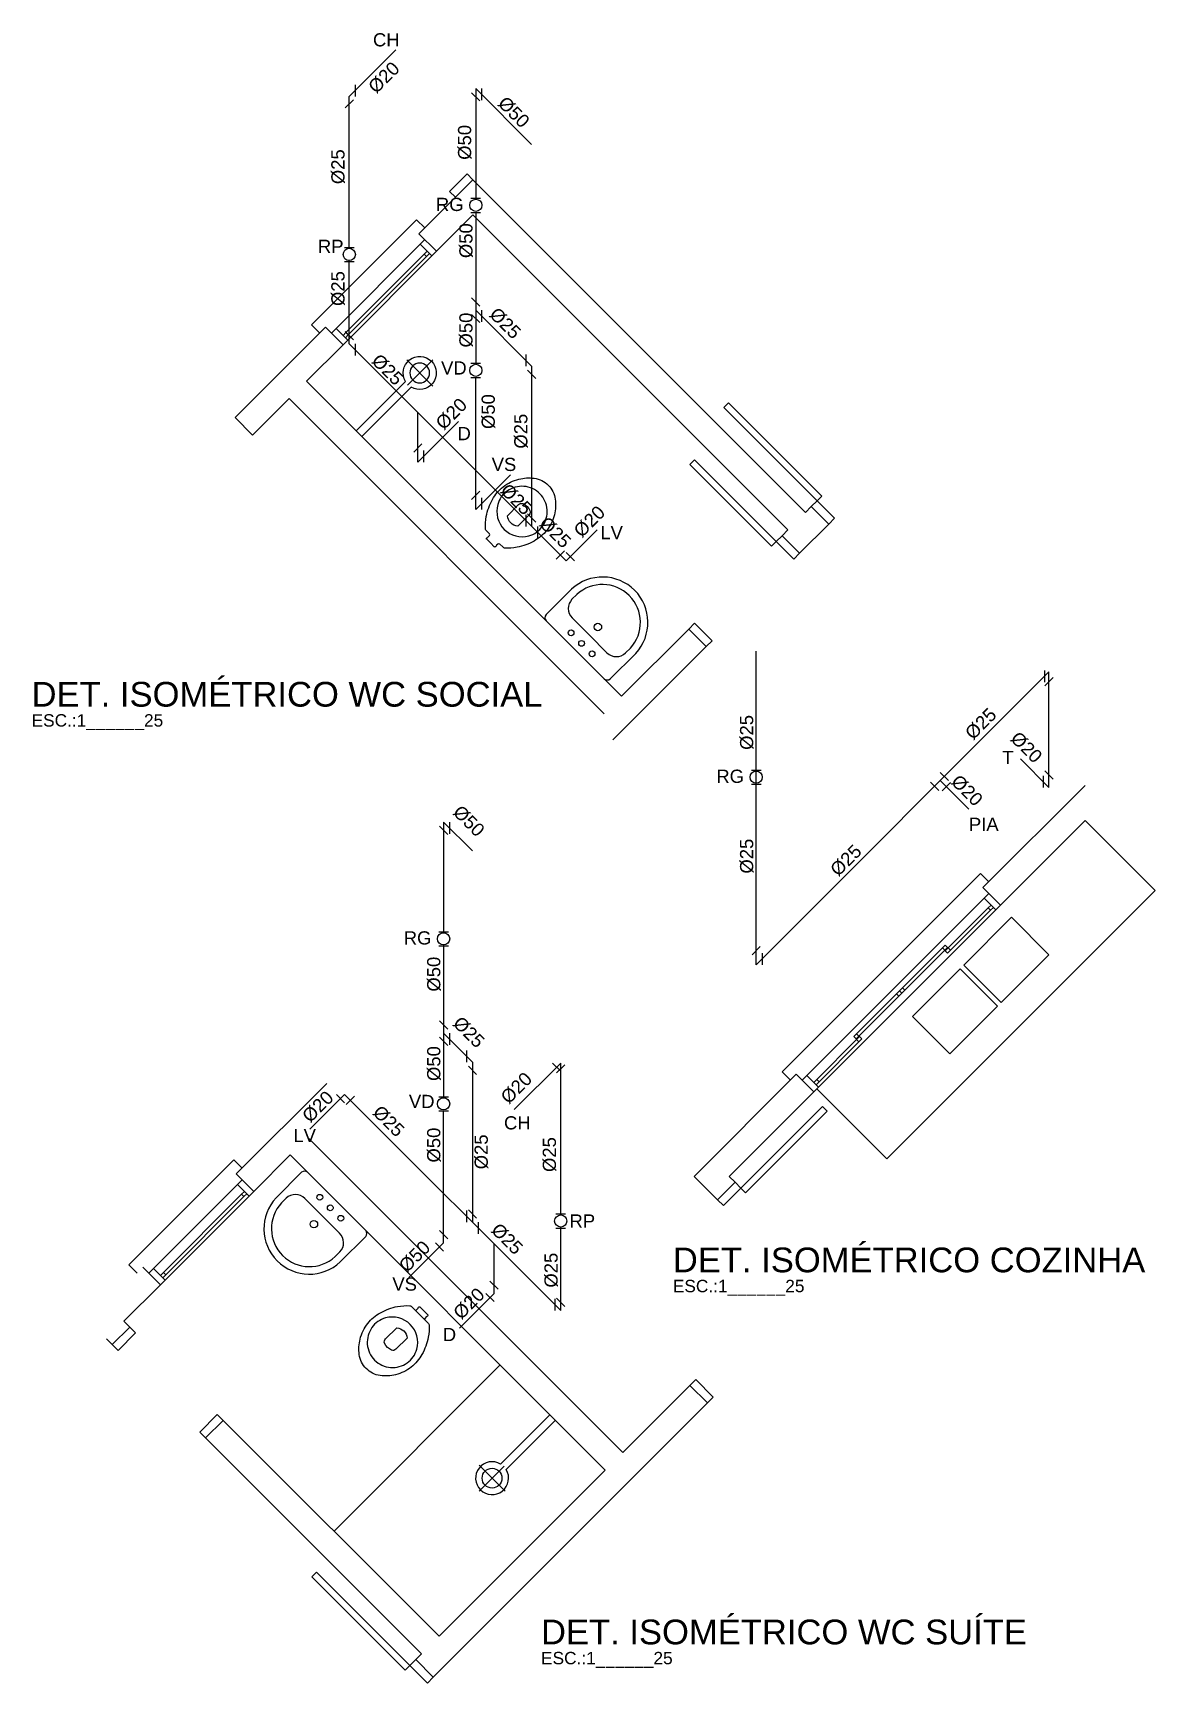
# Model space of a CAD drawing. Extents: x 2473.5 to 2536.7, y 2186.8 to 2225.
# Drawn here: x 2529.92 to 2536.72, y 2197.82 to 2207.81 of the extents above; entities that cross this region are included whole.
import ezdxf

# ---------------------------------------------------------------- set-up
doc = ezdxf.new("R2010")
doc.units = 0
doc.header["$LTSCALE"] = 7
for name, color, linetype in [('EQUIP', 7, 'CONTINUOUS'), ('EQUIP_I', 13, 'CONTINUOUS'), ('FINO', 8, 'CONTINUOUS'), ('HIDRO', 3, 'CONTINUOUS'), ('REG60-100', 7, 'CONTINUOUS')]:
    doc.layers.add(name, color=color, linetype=linetype)
doc.styles.add('STYLE5', font='arial.ttf')

# ---------------------------------------------------------------- blocks, each defined once
blk = doc.blocks.new('SACHS__2')
at = {"layer": 'EQUIP', "color": 0, "linetype": 'ByBlock'}
for p, q in [((42.29, 2.4), (0, 2.4)), ((0, 2.4), (0, -2.4)), ((42.29, -2.4), (0, -2.4))]:
    blk.add_line(p, q, dxfattribs=at)
blk.add_arc((52, 0), 10, 193.88654, 166.11346, dxfattribs=at)
at = {"layer": 'EQUIP_I'}
for p, q in [((52, 11.2), (52, -11.2)), ((41.6, 0), (63.2, 0))]:
    blk.add_line(p, q, dxfattribs=at)
blk.add_circle((52, 0), 6, dxfattribs=at)
blk = doc.blocks.new('MCCUB2_2')
at = {"layer": 'EQUIP_I'}
for points in [[(-2, -10), (-43, -10), (-43, -42), (-2, -42)], [(42, -10), (1, -10), (1, -42), (42, -42)]]:
    blk.add_lwpolyline(points, close=True, dxfattribs=at)

msp = doc.modelspace()

# ---------------------------------------------------------------- linework, layer by layer
at = {"layer": 'EQUIP'}
msp.add_line((2531.74813, 2198.7372), (2532.75575, 2199.74483), dxfattribs=at)
at = {"layer": 'EQUIP', "color": 0, "linetype": 'ByBlock'}
for p, q in [((2532.75793, 2199.14455), (2533.05698, 2199.4436)), ((2532.75793, 2199.14455), (2533.05698, 2199.4436)), ((2532.79187, 2199.11061), (2533.09092, 2199.40966)), ((2532.79187, 2199.11061), (2533.09092, 2199.40966))]:
    msp.add_line(p, q, dxfattribs=at)
for points in [[(2532.69091, 2204.7806), (2532.67276, 2204.79875), (2532.66909, 2204.80242, -0.2077059), (2532.6659, 2204.80986, -0.0593678), (2532.67085, 2204.88552, -0.0826538), (2532.70903, 2204.98875, -0.1042549), (2532.77373, 2205.06547, -0.1077078), (2532.86848, 2205.11214, -0.088187), (2532.96217, 2205.11745, -0.1634259), (2533.04703, 2205.07502, -0.1634259), (2533.08945, 2204.99017, -0.088187), (2533.08415, 2204.89648, -0.1077078), (2533.03748, 2204.80172, -0.1042549), (2532.96076, 2204.73702, -0.0826538), (2532.85752, 2204.69884, -0.0593678), (2532.78186, 2204.69389, -0.2077059), (2532.77443, 2204.69708), (2532.77076, 2204.70075), (2532.75261, 2204.7189, 0.3801993), (2532.74156, 2204.71864), (2532.73378, 2204.71086, 0.0873494), (2532.73166, 2204.70732, -0.1720366), (2532.7255, 2204.70113, -0.1027474), (2532.72313, 2204.70069, -0.1679937), (2532.71928, 2204.70273), (2532.69701, 2204.725), (2532.67474, 2204.74728, -0.1679937), (2532.67269, 2204.75112, -0.1027474), (2532.67314, 2204.75349, -0.1720366), (2532.67933, 2204.75965, 0.0873494), (2532.68287, 2204.76177), (2532.69065, 2204.76955, 0.3801993)], [(2533.18811, 2204.44533), (2533.03361, 2204.29082, 0.3694445), (2533.03361, 2204.25405), (2533.20968, 2204.07799), (2533.38575, 2203.90192, 0.3694445), (2533.42252, 2203.90192), (2533.57702, 2204.05642, 0.4021304), (2533.5703, 2204.43861, 0.4021304)], [(2533.18811, 2204.44533), (2533.03361, 2204.29082, 0.3694445), (2533.03361, 2204.25405), (2533.20968, 2204.07799), (2533.38575, 2203.90192, 0.3694445), (2533.42252, 2203.90192), (2533.57702, 2204.05642, 0.4021304), (2533.5703, 2204.43861, 0.4021304)], [(2531.78608, 2200.36873), (2531.94058, 2200.52323, 0.3694445), (2531.94058, 2200.56), (2531.76451, 2200.73607), (2531.58844, 2200.91214, 0.3694445), (2531.55167, 2200.91214), (2531.39717, 2200.75764, 0.4021304), (2531.40388, 2200.37545, 0.4021304)], [(2531.78608, 2200.36873), (2531.94058, 2200.52323, 0.3694445), (2531.94058, 2200.56), (2531.76451, 2200.73607), (2531.58844, 2200.91214, 0.3694445), (2531.55167, 2200.91214), (2531.39717, 2200.75764, 0.4021304), (2531.40388, 2200.37545, 0.4021304)], [(2532.29942, 2200.01732), (2532.31757, 2199.99917), (2532.32124, 2199.9955, -0.2077059), (2532.32443, 2199.98807, -0.0593678), (2532.31948, 2199.9124, -0.0826538), (2532.28129, 2199.80917, -0.1042549), (2532.21659, 2199.73245, -0.1077078), (2532.12184, 2199.68578, -0.088187), (2532.02815, 2199.68047, -0.1634259), (2531.9433, 2199.7229, -0.1634259), (2531.90087, 2199.80775, -0.088187), (2531.90617, 2199.90144, -0.1077078), (2531.95284, 2199.9962, -0.1042549), (2532.02956, 2200.0609, -0.0826538), (2532.1328, 2200.09908, -0.0593678), (2532.20846, 2200.10403, -0.2077059), (2532.21589, 2200.10084), (2532.21956, 2200.09717), (2532.23771, 2200.07902, 0.3801993), (2532.24877, 2200.07928), (2532.25654, 2200.08706, 0.0873494), (2532.25867, 2200.0906, -0.1720366), (2532.26483, 2200.09679, -0.1027474), (2532.2672, 2200.09723, -0.1679937), (2532.27104, 2200.09519), (2532.29331, 2200.07292), (2532.31559, 2200.05064, -0.1679937), (2532.31763, 2200.0468, -0.1027474), (2532.31718, 2200.04443, -0.1720366), (2532.31099, 2200.03827, 0.0873494), (2532.30746, 2200.03615), (2532.29968, 2200.02837, 0.3801993)]]:
    msp.add_lwpolyline(points, format="xyb", close=True, dxfattribs=at)
at = {"layer": 'EQUIP'}
msp.add_lwpolyline([(2535.09778, 2200.9933), (2536.72412, 2202.61964), (2536.29986, 2203.04391), (2534.67351, 2201.41756)], close=True, dxfattribs=at)
at = {"layer": 'EQUIP', "color": 0, "linetype": 'ByBlock'}
msp.add_arc((2532.70625, 2199.05894), 0.1, 58.88654, 31.11346, dxfattribs=at)
msp.add_arc((2532.70625, 2199.05894), 0.1, 58.88654, 31.11346, dxfattribs=at)
at = {"layer": 'EQUIP_I'}
for p, q in [((2532.23771, 2200.07902), (2532.29942, 2200.01732)), ((2532.62706, 2199.13813), (2532.78545, 2198.97974)), ((2532.62706, 2199.13813), (2532.78545, 2198.97974)), ((2532.77979, 2199.13248), (2532.62706, 2198.97974)), ((2532.77979, 2199.13248), (2532.62706, 2198.97974))]:
    msp.add_line(p, q, dxfattribs=at)
for points in [[(2532.77974, 2204.80773, 0.2683952), (2532.92929, 2204.76849, 0.1796745), (2533.01238, 2204.82683, 0.1707066), (2533.04031, 2204.92688, 0.179561), (2532.99576, 2205.02375, 0.179561), (2532.89889, 2205.0683, 0.1707066), (2532.79883, 2205.04037, 0.1796745), (2532.7405, 2204.95729, 0.2683952)], [(2532.89323, 2204.96365, -0.1833333), (2532.93566, 2204.92122, -0.3027756), (2532.93, 2204.89506), (2532.86212, 2204.82718, -0.3707865), (2532.79919, 2204.89011), (2532.86707, 2204.95799, -0.3027756)], [(2533.29736, 2204.16567), (2533.40272, 2204.06031, 0.4104233), (2533.51582, 2204.05886), (2533.54455, 2204.08759, 0.4018061), (2533.53777, 2204.40608, 0.4018061), (2533.21928, 2204.41286), (2533.19055, 2204.38413, 0.4104233), (2533.192, 2204.27103)], [(2533.29736, 2204.16567), (2533.40272, 2204.06031, 0.4104233), (2533.51582, 2204.05886), (2533.54455, 2204.08759, 0.4018061), (2533.53777, 2204.40608, 0.4018061), (2533.21928, 2204.41286), (2533.19055, 2204.38413, 0.4104233), (2533.192, 2204.27103)], [(2533.36347, 2204.23178, -1), (2533.33165, 2204.19996, -1)], [(2533.36347, 2204.23178, -1), (2533.33165, 2204.19996, -1)], [(2533.23619, 2204.1045, -1), (2533.26094, 2204.12925, -1)], [(2533.23619, 2204.1045, -1), (2533.26094, 2204.12925, -1)], [(2531.67683, 2200.64839), (2531.57147, 2200.75375, 0.4104233), (2531.45837, 2200.7552), (2531.42964, 2200.72647, 0.4018061), (2531.43641, 2200.40798, 0.4018061), (2531.7549, 2200.4012), (2531.78364, 2200.42993, 0.4104233), (2531.78219, 2200.54303)], [(2531.67683, 2200.64839), (2531.57147, 2200.75375, 0.4104233), (2531.45837, 2200.7552), (2531.42964, 2200.72647, 0.4018061), (2531.43641, 2200.40798, 0.4018061), (2531.7549, 2200.4012), (2531.78364, 2200.42993, 0.4104233), (2531.78219, 2200.54303)], [(2531.73799, 2200.70956, -1), (2531.71324, 2200.68481, -1)], [(2531.73799, 2200.70956, -1), (2531.71324, 2200.68481, -1)], [(2531.61071, 2200.58228, -1), (2531.64253, 2200.6141, -1)], [(2531.61071, 2200.58228, -1), (2531.64253, 2200.6141, -1)], [(2532.21058, 2199.99019, 0.2683952), (2532.06103, 2200.02943, 0.1796745), (2531.97794, 2199.97109, 0.1707066), (2531.95001, 2199.87104, 0.179561), (2531.99456, 2199.77417, 0.179561), (2532.09143, 2199.72962, 0.1707066), (2532.19149, 2199.75755, 0.1796745), (2532.24983, 2199.84063, 0.2683952)], [(2532.09709, 2199.83427, -0.1833333), (2532.05467, 2199.8767, -0.3027756), (2532.06032, 2199.90286), (2532.1282, 2199.97074, -0.3707865), (2532.19114, 2199.90781), (2532.12325, 2199.83993, -0.3027756)]]:
    msp.add_lwpolyline(points, format="xyb", close=True, dxfattribs=at)
for centre, radius in [((2533.18493, 2204.18052), 0.0175), ((2533.18493, 2204.18052), 0.0175), ((2533.31221, 2204.05324), 0.0175), ((2533.31221, 2204.05324), 0.0175), ((2531.66198, 2200.76082), 0.0175), ((2531.66198, 2200.76082), 0.0175), ((2531.78926, 2200.63354), 0.0175), ((2531.78926, 2200.63354), 0.0175), ((2532.70625, 2199.05894), 0.06), ((2532.70625, 2199.05894), 0.06)]:
    msp.add_circle(centre, radius, dxfattribs=at)
at = {"layer": 'FINO'}
for p, q in [((2532.58966, 2206.92538), (2532.4836, 2206.81932)), ((2534.60492, 2204.91013), (2532.58966, 2206.92538)), ((2532.26263, 2206.59835), (2532.4836, 2206.81932)), ((2532.36869, 2206.49228), (2532.58966, 2206.71325)), ((2532.58966, 2206.71325), (2534.49885, 2204.80406)), ((2532.36869, 2206.49228), (2532.26263, 2206.59835)), ((2531.76058, 2206.02559), (2532.2697, 2206.53471)), ((2531.82069, 2206.00084), (2532.29445, 2206.4746)), ((2531.83129, 2205.95488), (2532.34041, 2206.464)), ((2531.83483, 2205.9867), (2532.30859, 2206.46046)), ((2531.14893, 2205.48465), (2531.69694, 2206.03266)), ((2531.80301, 2205.9266), (2531.69694, 2206.03266)), ((2531.58204, 2205.70562), (2531.80301, 2205.9266)), ((2531.58204, 2205.70562), (2533.49123, 2203.79644)), ((2531.255, 2205.37859), (2531.47597, 2205.59956)), ((2531.47597, 2205.59956), (2533.38516, 2203.69037)), ((2531.255, 2205.37859), (2531.14893, 2205.48465)), ((2534.60492, 2204.91013), (2534.64027, 2204.94548)), ((2534.74634, 2204.83942), (2534.64027, 2204.94548)), ((2534.56956, 2204.66264), (2534.74634, 2204.83942)), ((2534.4635, 2204.76871), (2534.49885, 2204.80406)), ((2534.56956, 2204.66264), (2534.4635, 2204.76871)), ((2533.49123, 2203.79644), (2533.89781, 2204.20302)), ((2534.00388, 2204.09696), (2533.89781, 2204.20302)), ((2533.43885, 2203.53193), (2534.00388, 2204.09696)), ((2535.68114, 2202.63732), (2536.29986, 2203.25604)), ((2535.7872, 2202.53125), (2536.29986, 2203.04391)), ((2535.7872, 2202.53125), (2535.68114, 2202.63732)), ((2534.61341, 2201.49888), (2535.68821, 2202.57368)), ((2534.68412, 2201.42817), (2535.75892, 2202.50297)), ((2535.47077, 2202.27139), (2535.71296, 2202.51358)), ((2535.48492, 2202.25725), (2535.7271, 2202.49944)), ((2535.19323, 2202.02921), (2535.43542, 2202.27139)), ((2535.20738, 2202.01507), (2535.44956, 2202.25725)), ((2534.9157, 2201.75167), (2535.15788, 2201.99385)), ((2534.92984, 2201.73753), (2535.17202, 2201.97971)), ((2534.67351, 2201.47413), (2534.9157, 2201.71631)), ((2534.68765, 2201.45999), (2534.92984, 2201.70217)), ((2531.15592, 2200.90272), (2531.70393, 2201.45072)), ((2533.93105, 2200.88723), (2534.54977, 2201.50595)), ((2534.65583, 2201.39988), (2534.54977, 2201.50595)), ((2534.14318, 2200.88723), (2534.65583, 2201.39988)), ((2531.58903, 2201.12369), (2533.49821, 2199.2145)), ((2530.50538, 2200.35117), (2531.14178, 2200.98757)), ((2531.14178, 2200.98757), (2531.19128, 2200.93807)), ((2531.26199, 2200.79665), (2531.48296, 2201.01762)), ((2531.48296, 2201.01762), (2533.39215, 2199.10843)), ((2530.65388, 2200.32996), (2531.16299, 2200.83908)), ((2531.26199, 2200.79665), (2531.15592, 2200.90272)), ((2531.16299, 2200.83908), (2531.19128, 2200.86736)), ((2531.2337, 2200.76837), (2531.16299, 2200.83908)), ((2534.07247, 2200.74581), (2533.93105, 2200.88723)), ((2534.17854, 2200.85188), (2534.07247, 2200.74581)), ((2534.17854, 2200.85188), (2534.14318, 2200.88723)), ((2530.71398, 2200.30521), (2531.18774, 2200.77897)), ((2530.72459, 2200.25925), (2531.2337, 2200.76837)), ((2530.72812, 2200.29107), (2531.20189, 2200.76483)), ((2531.20542, 2200.79665), (2531.18774, 2200.77897)), ((2531.18774, 2200.77897), (2531.20189, 2200.76483)), ((2531.20189, 2200.76483), (2531.21956, 2200.78251)), ((2531.21956, 2200.78251), (2531.20542, 2200.79665)), ((2531.26199, 2200.79665), (2531.2337, 2200.76837)), ((2530.55488, 2200.30168), (2530.50538, 2200.35117)), ((2530.6963, 2200.23097), (2530.59024, 2200.33703)), ((2530.65388, 2200.32996), (2530.62559, 2200.30168)), ((2530.72459, 2200.25925), (2530.65388, 2200.32996)), ((2530.71398, 2200.30521), (2530.6963, 2200.28753)), ((2530.6963, 2200.28753), (2530.71045, 2200.27339)), ((2530.6963, 2200.23097), (2530.72459, 2200.25925)), ((2530.71045, 2200.27339), (2530.72812, 2200.29107)), ((2530.72812, 2200.29107), (2530.71398, 2200.30521)), ((2530.47533, 2200.00999), (2530.6963, 2200.23097)), ((2530.51069, 2199.97464), (2530.40462, 2199.86857)), ((2530.54604, 2199.93928), (2530.43998, 2199.83322)), ((2530.51069, 2199.97464), (2530.47533, 2200.00999)), ((2530.51069, 2199.97464), (2530.54604, 2199.93928)), ((2530.40462, 2199.86857), (2530.36927, 2199.90393)), ((2530.43998, 2199.83322), (2530.40462, 2199.86857)), ((2533.49821, 2199.2145), (2533.9048, 2199.62109)), ((2534.01087, 2199.51502), (2533.9048, 2199.62109)), ((2531.04102, 2199.44431), (2530.93495, 2199.33824)), ((2531.07637, 2199.40895), (2531.04102, 2199.44431)), ((2532.34917, 2197.85332), (2534.01087, 2199.51502)), ((2530.93495, 2199.33824), (2530.97031, 2199.30289)), ((2531.07637, 2199.40895), (2530.97031, 2199.30289)), ((2532.38452, 2198.10081), (2531.07637, 2199.40895)), ((2532.27846, 2197.99474), (2530.97031, 2199.30289)), ((2532.38452, 2198.10081), (2533.39215, 2199.10843)), ((2531.64206, 2198.48972), (2531.61377, 2198.46143)), ((2531.61377, 2198.46143), (2532.17946, 2197.89575)), ((2532.20774, 2197.92403), (2531.64206, 2198.48972)), ((2532.20774, 2197.92403), (2532.2431, 2197.95939)), ((2532.2431, 2197.95939), (2532.27846, 2197.99474)), ((2532.34917, 2197.85332), (2532.2431, 2197.95939)), ((2532.17946, 2197.89575), (2532.20774, 2197.92403)), ((2532.31381, 2197.81796), (2532.20774, 2197.92403)), ((2532.34917, 2197.85332), (2532.31381, 2197.81796))]:
    msp.add_line(p, q, dxfattribs=at)
for points in [[(2532.58966, 2206.92538), (2532.55431, 2206.96074), (2532.44824, 2206.85467), (2532.4836, 2206.81932)], [(2531.66159, 2205.99731), (2531.61209, 2206.0468), (2532.24849, 2206.6832), (2532.29798, 2206.6337)], [(2532.36869, 2206.49228), (2532.34041, 2206.464), (2532.2697, 2206.53471), (2532.29798, 2206.56299)], [(2531.80301, 2205.9266), (2531.83129, 2205.95488), (2531.76058, 2206.02559), (2531.7323, 2205.99731)], [(2534.74634, 2204.83942), (2534.7817, 2204.87477), (2534.67563, 2204.98084), (2534.64027, 2204.94548)], [(2534.56956, 2204.66264), (2534.53421, 2204.62729), (2534.42814, 2204.73335), (2534.4635, 2204.76871)], [(2534.00388, 2204.09696), (2534.03923, 2204.13231), (2533.93317, 2204.23838), (2533.89781, 2204.20302)], [(2534.51441, 2201.47059), (2534.46491, 2201.52009), (2535.667, 2202.72217), (2535.71649, 2202.67268)], [(2535.7872, 2202.53125), (2535.75892, 2202.50297), (2535.68821, 2202.57368), (2535.71649, 2202.60197)], [(2534.65583, 2201.39988), (2534.68412, 2201.42817), (2534.61341, 2201.49888), (2534.58512, 2201.47059)], [(2534.17854, 2200.85188), (2534.21389, 2200.81652), (2534.10783, 2200.71046), (2534.07247, 2200.74581)], [(2534.01087, 2199.51502), (2534.04622, 2199.55038), (2533.94016, 2199.65644), (2533.9048, 2199.62109)]]:
    msp.add_lwpolyline(points, dxfattribs=at)
for points in [[(2532.31213, 2206.49228), (2532.29445, 2206.4746), (2532.30859, 2206.46046), (2532.32627, 2206.47814)], [(2531.81715, 2205.96902), (2531.83483, 2205.9867), (2531.82069, 2206.00084), (2531.80301, 2205.98316)], [(2534.70391, 2205.00912), (2534.13823, 2205.57481), (2534.10994, 2205.54653), (2534.67563, 2204.98084)], [(2533.90488, 2205.20004), (2534.39986, 2204.70507), (2534.42814, 2204.73335), (2533.93317, 2205.22833)], [(2535.73064, 2202.53125), (2535.71296, 2202.51358), (2535.7271, 2202.49944), (2535.74478, 2202.51711)], [(2535.4531, 2202.28907), (2535.43542, 2202.27139), (2535.44956, 2202.25725), (2535.46724, 2202.27493)], [(2535.46724, 2202.23957), (2535.48492, 2202.25725), (2535.47077, 2202.27139), (2535.4531, 2202.25372)], [(2535.17556, 2202.01153), (2535.15788, 2201.99385), (2535.17202, 2201.97971), (2535.1897, 2201.99739)], [(2535.1897, 2201.99739), (2535.20738, 2202.01507), (2535.19323, 2202.02921), (2535.17556, 2202.01153)], [(2534.91216, 2201.71985), (2534.92984, 2201.73753), (2534.9157, 2201.75167), (2534.89802, 2201.73399)], [(2534.93337, 2201.73399), (2534.9157, 2201.71631), (2534.92984, 2201.70217), (2534.94752, 2201.71985)], [(2534.66998, 2201.44231), (2534.68765, 2201.45999), (2534.67351, 2201.47413), (2534.65583, 2201.45645)], [(2534.70887, 2201.3115), (2534.21389, 2200.81652), (2534.24218, 2200.78824), (2534.73715, 2201.28321)]]:
    msp.add_lwpolyline(points, close=True, dxfattribs=at)
at = {"layer": 'HIDRO'}
for p, q in [((2531.84076, 2207.43074), (2532.12319, 2207.71317)), ((2531.87612, 2207.50145), (2531.87612, 2207.43074)), ((2532.58239, 2207.45325), (2532.63239, 2207.40325)), ((2532.60739, 2207.47825), (2532.60739, 2206.80794)), ((2532.60739, 2207.47825), (2532.94577, 2207.13987)), ((2532.64274, 2207.47825), (2532.64274, 2207.40754)), ((2531.81576, 2207.36084), (2531.86576, 2207.41084)), ((2531.84076, 2206.51043), (2531.84076, 2207.43074)), ((2532.57822, 2206.81377), (2532.63655, 2206.81377)), ((2532.57822, 2206.72825), (2532.63655, 2206.72825)), ((2532.60739, 2206.72825), (2532.60739, 2205.81377)), ((2531.8116, 2206.51625), (2531.86993, 2206.51625)), ((2531.84076, 2205.93074), (2531.84076, 2206.43657)), ((2531.8116, 2206.43074), (2531.86993, 2206.43074)), ((2532.58239, 2206.20995), (2532.63239, 2206.15995)), ((2532.58239, 2206.10995), (2532.63239, 2206.05995)), ((2532.60739, 2206.13495), (2532.94577, 2205.79657)), ((2532.64274, 2206.13495), (2532.64274, 2206.06424)), ((2531.81576, 2206.00574), (2531.86576, 2205.95574)), ((2531.84076, 2205.93074), (2533.15487, 2204.61663)), ((2531.87612, 2205.93074), (2531.87612, 2205.86003)), ((2532.91042, 2205.86728), (2532.91042, 2205.79657)), ((2532.57822, 2205.81377), (2532.63655, 2205.81377)), ((2532.92077, 2205.77157), (2532.97077, 2205.72157)), ((2532.94577, 2205.79657), (2532.94577, 2204.82573)), ((2532.57822, 2205.72825), (2532.63655, 2205.72825)), ((2532.60739, 2204.92825), (2532.60739, 2205.72825)), ((2532.25612, 2205.21538), (2532.25612, 2205.51538)), ((2532.50284, 2205.4621), (2532.25612, 2205.21538)), ((2532.23112, 2205.27573), (2532.28112, 2205.32573)), ((2532.29148, 2205.28609), (2532.29148, 2205.21538)), ((2532.81733, 2205.1382), (2532.60739, 2204.92825)), ((2532.58239, 2204.98861), (2532.63239, 2205.03861)), ((2532.64274, 2204.99896), (2532.64274, 2204.92825)), ((2532.91042, 2204.89644), (2532.91042, 2204.82573)), ((2532.92077, 2204.90073), (2532.97077, 2204.85073)), ((2532.98113, 2204.82573), (2532.98113, 2204.75502)), ((2533.15487, 2204.61663), (2533.34333, 2204.80509)), ((2533.14452, 2204.67699), (2533.09452, 2204.62699)), ((2533.15487, 2204.66663), (2533.20487, 2204.61663)), ((2534.30693, 2202.16948), (2534.30693, 2204.06948)), ((2534.30693, 2202.16948), (2536.08132, 2203.94387)), ((2536.05495, 2203.95285), (2536.05495, 2203.88214)), ((2536.08132, 2203.24387), (2536.08132, 2203.94387)), ((2536.05632, 2203.86), (2536.10632, 2203.91)), ((2534.27776, 2203.34917), (2534.3361, 2203.34917)), ((2536.08132, 2203.24387), (2535.90812, 2203.41708)), ((2536.05632, 2203.34397), (2536.10632, 2203.29397)), ((2534.27776, 2203.26366), (2534.3361, 2203.26366)), ((2535.36354, 2203.27609), (2535.41354, 2203.22609)), ((2535.42255, 2203.3351), (2535.47255, 2203.2851)), ((2535.59576, 2203.1119), (2535.42255, 2203.2851)), ((2535.48429, 2203.27337), (2535.43429, 2203.22337)), ((2536.04691, 2203.31364), (2536.04691, 2203.24293)), ((2532.38737, 2203.00918), (2532.43737, 2202.95918)), ((2532.41237, 2203.03418), (2532.41237, 2202.36387)), ((2532.41237, 2203.03418), (2532.58737, 2202.85919)), ((2532.44773, 2203.03418), (2532.44773, 2202.96347)), ((2532.3832, 2202.3697), (2532.44154, 2202.3697)), ((2532.3832, 2202.28418), (2532.44154, 2202.28418)), ((2532.41237, 2202.29001), (2532.41237, 2201.3697)), ((2534.28193, 2202.22984), (2534.33193, 2202.27984)), ((2534.34229, 2202.24019), (2534.34229, 2202.16948)), ((2532.38737, 2201.83002), (2532.43737, 2201.78002)), ((2532.41237, 2201.75502), (2532.58737, 2201.58003)), ((2532.44773, 2201.75502), (2532.44773, 2201.68431)), ((2532.38737, 2201.73002), (2532.43737, 2201.68002)), ((2532.55201, 2201.65074), (2532.55201, 2201.58003)), ((2532.56237, 2201.55503), (2532.61237, 2201.50503)), ((2532.58737, 2201.58003), (2532.58737, 2200.60919)), ((2532.8398, 2201.29191), (2533.12222, 2201.57433)), ((2533.07222, 2201.57433), (2533.12222, 2201.52433)), ((2533.14722, 2201.56398), (2533.09722, 2201.51398)), ((2533.12222, 2200.65402), (2533.12222, 2201.57433)), ((2531.8125, 2201.38406), (2531.60255, 2201.17411)), ((2531.7625, 2201.38406), (2531.8125, 2201.33406)), ((2531.8125, 2201.38406), (2533.12222, 2200.07433)), ((2531.87285, 2201.3737), (2531.82285, 2201.3237)), ((2532.3832, 2201.3697), (2532.44154, 2201.3697)), ((2532.3832, 2201.28418), (2532.44154, 2201.28418)), ((2532.41237, 2200.48418), (2532.41237, 2201.28418)), ((2532.55201, 2200.6799), (2532.55201, 2200.60919)), ((2532.56237, 2200.68419), (2532.61237, 2200.63419)), ((2533.09306, 2200.65984), (2533.15139, 2200.65984)), ((2532.38737, 2200.55918), (2532.43737, 2200.50918)), ((2532.62272, 2200.60919), (2532.62272, 2200.53848)), ((2533.09306, 2200.57433), (2533.15139, 2200.57433)), ((2533.12222, 2200.07433), (2533.12222, 2200.58016)), ((2532.41237, 2200.48418), (2532.20243, 2200.27424)), ((2532.36237, 2200.48418), (2532.41237, 2200.43418)), ((2532.71809, 2200.17846), (2532.71809, 2200.47846)), ((2532.69309, 2200.25346), (2532.74309, 2200.20346)), ((2532.71809, 2200.17846), (2532.50815, 2199.96852)), ((2532.66809, 2200.17846), (2532.71809, 2200.12846)), ((2533.08687, 2200.14504), (2533.08687, 2200.07433)), ((2533.09722, 2200.14933), (2533.14722, 2200.09933))]:
    msp.add_line(p, q, dxfattribs=at)
for centre in [(2532.60739, 2206.77101), (2531.84076, 2206.4735), (2532.60739, 2205.77101), (2534.30693, 2203.30641), (2532.41237, 2202.32694), (2532.41237, 2201.32694), (2533.12222, 2200.61709)]:
    msp.add_circle(centre, 0.03693, dxfattribs=at)

# ---------------------------------------------------------------- block references
at = {"layer": 'EQUIP', "yscale": 0.01, "zscale": 0.01}
for name, p, xscale, rotation in [('SACHS__2', (2531.90024, 2205.38743), -0.01, 225), ('SACHS__2', (2531.90024, 2205.38743), -0.01, 225), ('MCCUB2_2', (2535.48668, 2202.23073), 0.01, 45)]:
    msp.add_blockref(name, p, dxfattribs=dict(at, xscale=xscale, rotation=rotation))

# ---------------------------------------------------------------- texts
at = {"layer": 'REG60-100', "style": 'STYLE5'}
for s, rotation, p in [('CH', 360, (2531.98442, 2207.73376)), ('%%c20', 45, (2532.00364, 2207.44289)), ('%%c50', 315, (2532.7356, 2207.38269)), ('%%c50', 90, (2532.57947, 2207.0466)), ('%%c25', 90, (2531.81177, 2206.89908)), ('RG', 360, (2532.36585, 2206.7364)), ('%%c50', 90, (2532.58763, 2206.45102)), ('RP', 360, (2531.65075, 2206.4823)), ('%%c25', 90, (2531.81177, 2206.16087)), ('%%c25', 315, (2532.68398, 2206.10384)), ('%%c50', 90, (2532.58763, 2205.90944)), ('%%c25', 315, (2531.97, 2205.82262)), ('VD', 360, (2532.39712, 2205.74563)), ('%%c20', 45, (2532.41248, 2205.40521)), ('%%c50', 90, (2532.72279, 2205.41543)), ('%%c25', 90, (2532.92032, 2205.29683)), ('D', 360, (2532.4969, 2205.34782)), ('VS', 360, (2532.70385, 2205.16116)), ('%%c25', 315, (2532.75074, 2205.03699)), ('%%c20', 45, (2533.24895, 2204.7529)), ('%%c25', 315, (2532.98637, 2204.83656)), ('LV', 360, (2533.36246, 2204.74767)), ('%%c25', 90, (2534.28887, 2203.47168)), ('%%c25', 45, (2535.62107, 2203.52753)), ('%%c20', 315, (2535.84252, 2203.53428)), ('T', 360, (2535.79883, 2203.38508)), ('RG', 360, (2534.06539, 2203.2718)), ('%%c20', 315, (2535.4824, 2203.27312)), ('%%c50', 315, (2532.46328, 2203.08774)), ('PIA', 360, (2535.59632, 2202.98052)), ('%%c25', 90, (2534.28887, 2202.72206)), ('%%c25', 45, (2534.80375, 2202.69999)), ('RG', 360, (2532.17083, 2202.29233)), ('%%c50', 90, (2532.39262, 2202.00695)), ('%%c25', 315, (2532.46328, 2201.80858)), ('%%c50', 90, (2532.39262, 2201.46537)), ('%%c20', 45, (2532.80636, 2201.32074)), ('%%c20', 45, (2531.60311, 2201.20752)), ('VD', 360, (2532.20211, 2201.30156)), ('%%c25', 315, (2531.97724, 2201.26927)), ('CH', 360, (2532.77855, 2201.17184)), ('LV', 360, (2531.50201, 2201.09484)), ('%%c50', 90, (2532.39262, 2200.97136)), ('%%c25', 90, (2532.68024, 2200.93044)), ('%%c25', 90, (2533.09334, 2200.91393)), ('RP', 360, (2533.1757, 2200.57692)), ('%%c25', 315, (2532.69473, 2200.55616)), ('%%c50', 45, (2532.18945, 2200.29963)), ('%%c25', 90, (2533.10346, 2200.21362)), ('VS', 360, (2532.10188, 2200.19496)), ('%%c20', 45, (2532.51886, 2200.01461)), ('D', 360, (2532.40761, 2199.88924))]:
    msp.add_text(s, height=0.08, rotation=rotation, dxfattribs=at).set_placement(p)
for s, height, p in [('DET. ISOMÉTRICO WC SOCIAL', 0.15, (2529.91515, 2203.73352)), ('ESC.:1______25', 0.075, (2529.91515, 2203.61287)), ('DET. ISOMÉTRICO COZINHA', 0.15, (2533.80166, 2200.30633)), ('ESC.:1______25', 0.075, (2533.80166, 2200.18567)), ('DET. ISOMÉTRICO WC SUÍTE', 0.15, (2533.00276, 2198.0521)), ('ESC.:1______25', 0.075, (2533.00276, 2197.93145))]:
    msp.add_text(s, height=height, dxfattribs=at).set_placement(p)

doc.saveas('drawing.dxf')
